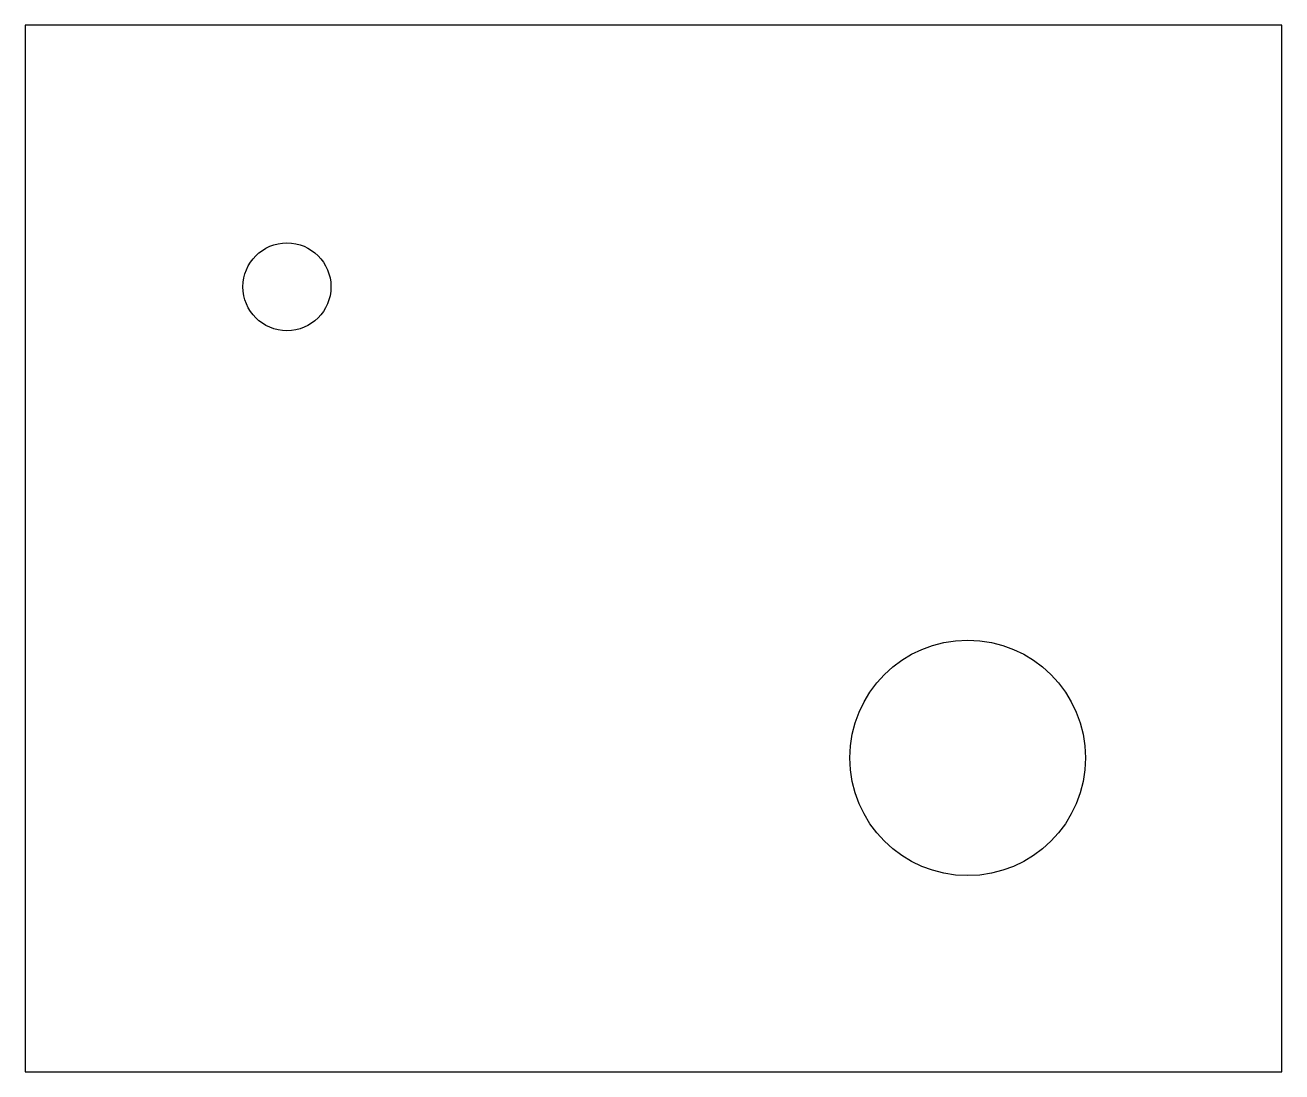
# Model space of a CAD drawing. Header units: millimetres. Extents: x 285 to 405, y 55 to 155.
import ezdxf

# ---------------------------------------------------------------- set-up
doc = ezdxf.new("R2010")
doc.units = ezdxf.units.MM
doc.header["$MEASUREMENT"] = 0
doc.layers.add('LABELMECH R v1_0', color=7, linetype='Continuous')

msp = doc.modelspace()

# ---------------------------------------------------------------- linework, layer by layer
at = {"layer": 'LABELMECH R v1_0'}
for p, q in [((285, 155), (285, 55)), ((405, 155), (285, 155)), ((405, 55), (405, 155)), ((285, 55), (405, 55))]:
    msp.add_line(p, q, dxfattribs=at)
for centre, radius in [((310, 130), 4.2), ((375, 85), 11.25)]:
    msp.add_circle(centre, radius, dxfattribs=at)

doc.saveas('drawing.dxf')
